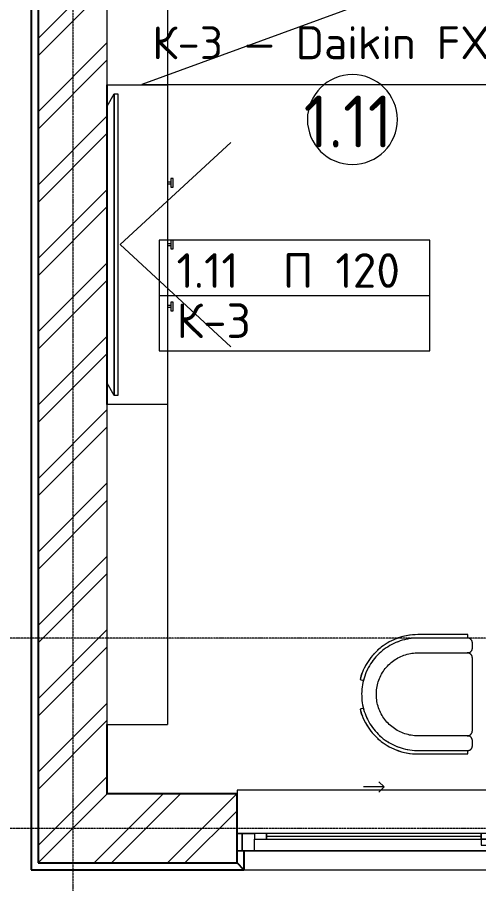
# Model space of a CAD drawing. Header units: millimetres. Extents: x -5016 to 22834, y -6019 to 18943.
# Drawn here: x -320 to 2347, y -320 to 4689 of the extents above; entities that cross this region are included whole.
import ezdxf
from ezdxf.enums import TextEntityAlignment as Align

# ---------------------------------------------------------------- set-up
doc = ezdxf.new("R2010")
doc.units = ezdxf.units.MM
doc.linetypes.add('Осевая 12-2-2', pattern=[16, 12, -2, 0, -2])
for name, color, linetype, lineweight in [('A-AREA-IDEN', 8, 'Continuous', 13), ('A-GLAZ', 8, 'Continuous', 13), ('A-WALL', 8, 'Continuous', 13), ('A-WALL-PATT', 8, 'Continuous', 13), ('I-FURN', 9, 'Continuous', 13), ('M-EQPM', 9, 'Continuous', 13), ('S-GRID', 8, 'Continuous', 13), ('АР_подложка', 8, 'Continuous', 13), ('ОВ_выноски', 7, 'Continuous', 18), ('ОВ_марки', 7, 'Continuous', 18)]:
    doc.layers.add(name, color=color, linetype=linetype, lineweight=lineweight)
doc.styles.add('GOST', font='isocpeur.ttf', dxfattribs={"width": 0.9})
doc.styles.add('GOST Common', font='GOST_Common.ttf', dxfattribs={"height": 300})
pattern_1 = [(45, (0, 0), (-212.132, 212.132), []), (45, (0, 100), (-212.132, 212.132), [])]

# ---------------------------------------------------------------- blocks, each defined once
blk = doc.blocks.new('INT 15 Тумба - INT 15 Тумба-1563786-Этаж 1 - Планировка')
at = {"layer": 'I-FURN'}
for p, q in [((-331.7, 180), (-381.7, 180)), ((-381.7, 180), (-381.7, 168)), ((-381.7, 168), (-331.7, 168)), ((-361.7, 171), (-361.7, 150)), ((-351.7, 150), (-351.7, 171)), ((-331.7, 168), (-331.7, 180)), ((25, 180), (-25, 180)), ((-25, 180), (-25, 168)), ((-25, 168), (25, 168)), ((-5, 171), (-5, 150)), ((5, 150), (5, 171)), ((25, 168), (25, 180)), ((381.7, 180), (331.7, 180)), ((331.7, 180), (331.7, 168)), ((331.7, 168), (381.7, 168)), ((351.7, 171), (351.7, 150)), ((361.7, 150), (361.7, 171)), ((381.7, 168), (381.7, 180)), ((925, 150), (-925, 150)), ((-925, 150), (-925, 148)), ((-361.7, 150), (-361.5, 150)), ((-361.7, 150), (-359.2, 150)), ((-354.2, 150), (-351.7, 150)), ((-351.8, 150), (-351.7, 150)), ((-5, 150), (-4.8, 150)), ((-5, 150), (-2.5, 150)), ((2.5, 150), (5, 150)), ((4.8, 150), (5, 150)), ((351.7, 150), (351.8, 150)), ((351.7, 150), (354.2, 150)), ((359.2, 150), (361.7, 150)), ((361.5, 150), (361.7, 150)), ((925, 148), (925, 150))]:
    blk.add_line(p, q, dxfattribs=at)
blk = doc.blocks.new('ТВ - Плоский экран1 - ТВ 60_ 2-1563836-Этаж 1 - Планировка')
at = {"layer": 'M-EQPM'}
for p, q in [((-3.9, 16.5), (-594.3, 655.4)), ((-3.9, 16.5), (586.5, 655.4)), ((-875.5, -18.5), (-875.5, 1.5)), ((-875.5, 1.5), (867.6, 1.5)), ((867.6, 1.5), (867.6, -18.5)), ((867.6, -18.5), (-875.5, -18.5)), ((-805.5, -58.5), (-875.5, -18.5)), ((-875.5, -18.5), (867.6, -18.5)), ((867.6, -18.5), (797.6, -58.5))]:
    blk.add_line(p, q, dxfattribs=at)
blk = doc.blocks.new('INT 20 Окно раздвижное 3ст - INT 20 Окно раздвижное 3ст 4200-3000 2-1568811-Этаж 1 - Планировка')
at = {"layer": 'A-GLAZ'}
for p, q in [((2060, 240), (-2060, 240)), ((-2100, 130), (-2000, 130)), ((-2070, 130), (-2100, 130)), ((-2070, 30), (-2070, 130)), ((-2000, 130), (-2070, 130)), ((-2070, 130), (-2070, 30)), ((-2000, 130), (-2070, 130)), ((-2070, 130), (-2070, 30)), ((-1930, 130), (-2000, 130)), ((-2000, 130), (-2000, 96.7)), ((-1930, 96.7), (-1930, 130)), ((-690, 130), (-1930, 130)), ((-1930, 130), (-1930, 96.7)), ((-1930, 113.3), (-690, 113.3)), ((-620, 130), (-690, 130)), ((-690, 130), (-690, 96.7)), ((-690, 96.7), (-690, 130)), ((-620, 96.7), (-620, 130)), ((-620, 130), (2100, 130)), ((2070, 130), (-620, 130)), ((2000, 130), (2000, 63.3)), ((2070, 130), (2000, 130)), ((2100, 130), (2070, 130)), ((2070, 130), (2070, 30)), ((2070, 30), (2070, 130)), ((2070, 30), (2070, 130)), ((-2000, 96.7), (-1930, 96.7)), ((-2000, 30), (-2000, 96.7)), ((-1930, 96.7), (-690, 96.7)), ((-620, 96.7), (-690, 96.7)), ((-690, 96.7), (-690, 63.3)), ((-690, 96.7), (-620, 96.7)), ((-690, 63.3), (-620, 63.3)), ((-620, 63.3), (-620, 96.7)), ((620, 96.7), (-620, 96.7)), ((-620, 96.7), (-620, 63.3)), ((-620, 80), (620, 80)), ((-620, 63.3), (620, 63.3)), ((690, 96.7), (620, 96.7)), ((620, 96.7), (620, 63.3)), ((620, 63.3), (620, 96.7)), ((620, 63.3), (690, 63.3)), ((690, 63.3), (620, 63.3)), ((620, 63.3), (620, 30)), ((690, 63.3), (690, 96.7)), ((690, 30), (690, 63.3)), ((1930, 63.3), (690, 63.3)), ((690, 63.3), (690, 30)), ((2000, 63.3), (1930, 63.3)), ((1930, 63.3), (1930, 30)), ((1930, 30), (1930, 63.3)), ((2000, 30), (2000, 63.3)), ((-2100, 30), (-2070, 30)), ((620, 30), (-2100, 30)), ((-2070, 30), (620, 30)), ((-2070, 30), (-2000, 30)), ((620, 30), (690, 30)), ((690, 46.7), (1930, 46.7)), ((690, 30), (1930, 30)), ((1930, 30), (2000, 30)), ((2100, 30), (2000, 30)), ((2000, 30), (2070, 30)), ((2000, 30), (2070, 30)), ((2070, 30), (2100, 30)), ((-2100, -200), (-2100, -220)), ((2100, -220), (2100, -200)), ((-2100, -220), (2100, -220)), ((1250, -240), (1280, -210)), ((1250, -240), (1280, -270)), ((1250, -240), (1370, -240))]:
    blk.add_line(p, q, dxfattribs=at)
blk = doc.blocks.new('INT 20 Откосы окон снаружи Прямоугольник - INT 20 Откосы окон снаружи Прямоугольник-1566572-Этаж 1 - Планировка')
at = {"layer": 'A-WALL', "lineweight": 25}
for p, q in [((-2076.7, 30), (-2076.7, -80)), ((2043.3, -80), (2043.3, 30))]:
    blk.add_line(p, q, dxfattribs=at)
blk = doc.blocks.new('Кресло 07 - Кресло 07-V13-Этаж 1 - Планировка')
at = {"layer": 'I-FURN'}
for p, q in [((-267, 276.3), (-298, 276.3)), ((210, 276.3), (-210, 276.3)), ((298, 276.3), (267, 276.3)), ((-325, 249.3), (-345, 249.3)), ((-345, 249.3), (-345, -38.7)), ((-325, 249.3), (-325, -38.7)), ((-240, -38.7), (-240, 249.3)), ((240, 249.3), (240, -38.7)), ((345, 249.3), (325, 249.3)), ((325, -38.7), (325, 249.3)), ((345, -38.7), (345, 249.3)), ((-103.8, -366.3), (-104.3, -368.1)), ((-104.3, -368.1), (-84.9, -373.1)), ((-103.8, -366.3), (-104.2, -367.6)), ((-84.9, -373.1), (-80, -353.7)), ((-84.9, -373.1), (-80, -353.7)), ((80, -353.7), (84.9, -373.1)), ((80, -353.7), (84.9, -373.1)), ((84.9, -373.1), (104.3, -368.1)), ((104.3, -368.1), (103.8, -366.3)), ((104.2, -367.6), (103.8, -366.3))]:
    blk.add_line(p, q, dxfattribs=at)
at = {"layer": 'I-FURN', "flags": 128}
for points in [[(-298, 276.3), (-299.1, 276.3), (-300.2, 276.2), (-301.2, 276.1), (-302.3, 276), (-303.4, 275.8), (-304.4, 275.5), (-305.5, 275.3), (-306.5, 274.9), (-307.5, 274.6), (-308.5, 274.2), (-309.5, 273.7), (-310.5, 273.3), (-311.4, 272.7), (-312.3, 272.2), (-313.2, 271.6), (-314.1, 271), (-315, 270.3), (-315.8, 269.6), (-316.6, 268.9), (-317.4, 268.1), (-318.1, 267.3), (-318.8, 266.5), (-319.5, 265.7), (-320.1, 264.8), (-320.7, 263.9), (-321.3, 263), (-321.8, 262), (-322.3, 261.1), (-322.8, 260.1), (-323.2, 259.1), (-323.5, 258.1), (-323.9, 257.1), (-324.2, 256), (-324.4, 255), (-324.6, 253.9), (-324.8, 252.8), (-324.9, 251.8), (-325, 250.7), (-325, 249.6), (-325, 249.3)], [(-240, 249.3), (-240, 250.4), (-240.1, 251.5), (-240.2, 252.5), (-240.3, 253.6), (-240.5, 254.7), (-240.8, 255.7), (-241.1, 256.8), (-241.4, 257.8), (-241.7, 258.8), (-242.1, 259.8), (-242.6, 260.8), (-243.1, 261.8), (-243.6, 262.7), (-244.1, 263.7), (-244.7, 264.6), (-245.3, 265.4), (-246, 266.3), (-246.7, 267.1), (-247.4, 267.9), (-248.2, 268.7), (-249, 269.4), (-249.8, 270.1), (-250.6, 270.8), (-251.5, 271.4), (-252.4, 272), (-253.3, 272.6), (-254.3, 273.1), (-255.2, 273.6), (-256.2, 274.1), (-257.2, 274.5), (-258.2, 274.9), (-259.3, 275.2), (-260.3, 275.5), (-261.4, 275.7), (-262.4, 275.9), (-263.5, 276.1), (-264.6, 276.2), (-265.6, 276.3), (-266.7, 276.3), (-267, 276.3)], [(-210, 276.3), (-211.2, 276.3), (-212.4, 276.2), (-213.6, 276.1), (-214.8, 275.9), (-216, 275.7), (-217.1, 275.5), (-218.3, 275.1), (-219.4, 274.8), (-220.6, 274.4), (-221.7, 273.9), (-222.8, 273.5), (-223.9, 272.9), (-224.9, 272.4), (-225.9, 271.7), (-226.9, 271.1), (-227.9, 270.4), (-228.9, 269.6), (-229.8, 268.9), (-230.7, 268.1), (-231.5, 267.2), (-232.3, 266.3), (-233.1, 265.4), (-233.9, 264.5), (-234.6, 263.5), (-235.2, 262.5), (-235.9, 261.5), (-236.5, 260.5), (-237, 259.4), (-237.5, 258.3), (-238, 257.2), (-238.4, 256.1), (-238.7, 254.9), (-239.1, 253.8), (-239.3, 252.6), (-239.6, 251.4), (-239.7, 250.2), (-239.9, 249), (-240, 247.8), (-240, 246.6)], [(-236.5, 260.5), (-237, 259.4), (-237.5, 258.3), (-238, 257.2), (-238.4, 256.1), (-238.7, 254.9), (-239.1, 253.8), (-239.3, 252.6), (-239.6, 251.4), (-239.7, 250.2), (-239.9, 249), (-240, 247.8), (-240, 246.6)], [(-225.9, 271.7), (-226.9, 271.1), (-227.9, 270.4), (-228.9, 269.6), (-229.8, 268.9), (-230.7, 268.1), (-231.5, 267.2), (-232.3, 266.3), (-233.1, 265.4), (-233.9, 264.5), (-234.6, 263.5), (-235.2, 262.5)], [(-210, 276.3), (-211.2, 276.3), (-212.4, 276.2), (-213.6, 276.1), (-214.8, 275.9), (-216, 275.7), (-217.1, 275.5), (-218.3, 275.1), (-219.4, 274.8), (-220.6, 274.4), (-221.7, 273.9), (-222.8, 273.5), (-223.9, 272.9)], [(240, 246.3), (240, 247.5), (239.9, 248.7), (239.8, 249.9), (239.6, 251.1), (239.4, 252.3), (239.1, 253.4), (238.8, 254.6), (238.5, 255.8), (238.1, 256.9), (237.6, 258), (237.1, 259.1), (236.6, 260.2), (236, 261.2), (235.4, 262.3), (234.8, 263.3), (234.1, 264.2), (233.3, 265.2), (232.6, 266.1), (231.7, 267), (230.9, 267.8), (230, 268.7), (229.1, 269.4), (228.2, 270.2), (227.2, 270.9), (226.2, 271.6), (225.2, 272.2), (224.1, 272.8), (223.1, 273.3), (222, 273.8), (220.9, 274.3), (219.7, 274.7), (218.6, 275.1), (217.4, 275.4), (216.3, 275.7), (215.1, 275.9), (213.9, 276.1), (212.7, 276.2), (211.5, 276.3), (210.3, 276.3), (210, 276.3)], [(224.1, 272.8), (223.1, 273.3), (222, 273.8), (220.9, 274.3), (219.7, 274.7), (218.6, 275.1), (217.4, 275.4), (216.3, 275.7), (215.1, 275.9), (213.9, 276.1), (212.7, 276.2), (211.5, 276.3), (210.3, 276.3), (210, 276.3)], [(235.4, 262.3), (234.8, 263.3), (234.1, 264.2), (233.3, 265.2), (232.6, 266.1), (231.7, 267), (230.9, 267.8), (230, 268.7), (229.1, 269.4), (228.2, 270.2), (227.2, 270.9), (226.2, 271.6)], [(240, 246.3), (240, 247.5), (239.9, 248.7), (239.8, 249.9), (239.6, 251.1), (239.4, 252.3), (239.1, 253.4), (238.8, 254.6), (238.5, 255.8), (238.1, 256.9), (237.6, 258), (237.1, 259.1), (236.6, 260.2)], [(267, 276.3), (265.9, 276.3), (264.8, 276.2), (263.8, 276.1), (262.7, 276), (261.6, 275.8), (260.6, 275.5), (259.5, 275.3), (258.5, 274.9), (257.5, 274.6), (256.5, 274.2), (255.5, 273.7), (254.5, 273.3), (253.6, 272.7), (252.7, 272.2), (251.8, 271.6), (250.9, 271), (250, 270.3), (249.2, 269.6), (248.4, 268.9), (247.6, 268.1), (246.9, 267.3), (246.2, 266.5), (245.5, 265.7), (244.9, 264.8), (244.3, 263.9), (243.7, 263), (243.2, 262), (242.7, 261.1), (242.2, 260.1), (241.8, 259.1), (241.5, 258.1), (241.1, 257.1), (240.8, 256), (240.6, 255), (240.4, 253.9), (240.2, 252.8), (240.1, 251.8), (240, 250.7), (240, 249.6), (240, 249.3)], [(325, 249.3), (325, 250.4), (324.9, 251.5), (324.8, 252.5), (324.7, 253.6), (324.5, 254.7), (324.2, 255.7), (323.9, 256.8), (323.6, 257.8), (323.3, 258.8), (322.9, 259.8), (322.4, 260.8), (321.9, 261.8), (321.4, 262.7), (320.9, 263.7), (320.3, 264.6), (319.7, 265.4), (319, 266.3), (318.3, 267.1), (317.6, 267.9), (316.8, 268.7), (316, 269.4), (315.2, 270.1), (314.4, 270.8), (313.5, 271.4), (312.6, 272), (311.7, 272.6), (310.7, 273.1), (309.8, 273.6), (308.8, 274.1), (307.8, 274.5), (306.8, 274.9), (305.7, 275.2), (304.7, 275.5), (303.6, 275.7), (302.6, 275.9), (301.5, 276.1), (300.4, 276.2), (299.4, 276.3), (298.3, 276.3), (298, 276.3)], [(-325, -38.7), (-324.7, -51.7), (-324, -64.7), (-322.7, -77.6), (-320.8, -90.5), (-318.5, -103.3), (-315.7, -115.9), (-312.3, -128.5), (-308.5, -140.9), (-304.2, -153.2), (-299.3, -165.2), (-294, -177.1), (-288.3, -188.8), (-282, -200.2), (-275.4, -211.3), (-268.2, -222.2), (-260.7, -232.8), (-252.7, -243), (-244.3, -253), (-235.6, -262.6), (-226.4, -271.8), (-216.9, -280.7), (-207.1, -289.2), (-196.9, -297.3), (-186.4, -304.9), (-175.6, -312.2), (-164.5, -319), (-153.2, -325.3), (-141.6, -331.2), (-129.8, -336.6), (-117.8, -341.6), (-105.6, -346.1), (-93.2, -350), (-80.7, -353.5), (-68, -356.5), (-55.2, -359), (-42.4, -360.9), (-29.5, -362.3), (-16.5, -363.3), (-3.5, -363.7), (9.5, -363.5), (22.5, -362.9), (35.4, -361.7), (48.3, -360.1), (61.1, -357.9), (73.8, -355.2), (86.4, -352), (98.9, -348.3), (111.2, -344.1), (123.3, -339.4), (135.2, -334.2), (147, -328.6), (158.4, -322.5), (169.7, -315.9), (180.6, -308.9), (191.3, -301.4), (201.6, -293.6), (211.6, -285.3), (221.3, -276.7), (230.7, -267.6), (239.7, -258.2), (248.2, -248.5), (256.4, -238.4), (264.2, -227.9), (271.6, -217.2), (278.5, -206.2), (285, -195), (291, -183.4), (296.5, -171.7), (301.6, -159.7), (306.2, -147.6), (310.3, -135.2), (313.9, -122.7), (317.1, -110.1), (319.7, -97.4), (321.7, -84.5), (323.3, -71.6), (324.4, -58.7), (324.9, -45.7), (325, -38.7)], [(240, -38.7), (239.8, -48.3), (239.2, -57.9), (238.3, -67.4), (236.9, -76.9), (235.2, -86.4), (233.1, -95.7), (230.7, -105), (227.8, -114.2), (224.6, -123.2), (221.1, -132.1), (217.1, -140.9), (212.9, -149.5), (208.3, -157.9), (203.3, -166.2), (198.1, -174.2), (192.5, -182), (186.6, -189.6), (180.4, -196.9), (174, -204), (167.2, -210.8), (160.2, -217.4), (152.9, -223.7), (145.4, -229.6), (137.6, -235.3), (129.7, -240.6), (121.5, -245.7), (113.1, -250.4), (104.6, -254.7), (95.8, -258.7), (87, -262.4), (78, -265.7), (68.8, -268.6), (59.6, -271.2), (50.2, -273.4), (40.8, -275.2), (31.3, -276.6), (21.8, -277.7), (12.2, -278.4), (2.6, -278.7), (-7, -278.6), (-16.6, -278.1), (-26.2, -277.3), (-35.7, -276), (-45.1, -274.4), (-54.5, -272.4), (-63.8, -270), (-73, -267.3), (-82.1, -264.2), (-91.1, -260.7), (-99.9, -256.9), (-108.5, -252.7), (-117, -248.2), (-125.3, -243.4), (-133.4, -238.2), (-141.2, -232.7), (-148.9, -226.9), (-156.3, -220.8), (-163.5, -214.4), (-170.4, -207.7), (-177, -200.8), (-183.3, -193.6), (-189.4, -186.1), (-195.1, -178.4), (-200.5, -170.5), (-205.7, -162.4), (-210.4, -154.1), (-214.9, -145.6), (-219, -136.9), (-222.7, -128.1), (-226.1, -119.1), (-229.2, -110), (-231.8, -100.8), (-234.1, -91.4), (-236.1, -82), (-237.6, -72.6), (-238.8, -63), (-239.5, -53.5), (-239.9, -43.9), (-240, -38.7)], [(-104.2, -367.6), (-94.6, -370.5), (-84.9, -373.1)], [(84.9, -373.1), (94.6, -370.5), (104.2, -367.6)]]:
    blk.add_lwpolyline(points, dxfattribs=at)
at = {"layer": 'I-FURN'}
for radius, start, end in [(345, 180, 190.5909), (345, 180, 255.75), (345, 180, 190.5909), (345, 284.25, 0), (345, 349.4091, 360), (345, 349.4091, 0), (325, 190.1935, 190.8214), (325, 349.1786, 349.8065), (345, 194.1112, 201.1821), (345, 194.1112, 201.1821), (325, 199.6431, 202.031), (325, 337.969, 340.3569), (345, 338.8179, 345.8888), (345, 338.8179, 345.8888), (345, 205.4001, 211.7739), (345, 205.4001, 211.7739), (325, 201.1546, 201.4937), (345, 328.2261, 334.5999), (345, 328.2261, 334.5999), (325, 338.5063, 338.8454), (325, 338.5063, 338.8454), (325, 211.0587, 212.9788), (345, 216.2859, 222.3662), (345, 216.2859, 222.3662), (325, 211.7327, 212.0464), (345, 317.6338, 323.7141), (345, 317.6338, 323.7141), (325, 327.0212, 328.9413), (325, 327.9763, 328.2673), (325, 327.9536, 328.2673), (325, 221.8669, 223.9461), (325, 222.3116, 222.6041), (325, 222.3116, 222.6041), (345, 227.0373, 232.9592), (345, 227.0373, 232.9592), (325, 232.0054, 235.0213), (325, 232.8913, 233.4927), (325, 232.8913, 233.4927), (325, 305.0275, 307.6539), (325, 306.6837, 307.1087), (345, 307.0408, 312.9627), (345, 307.0408, 312.9627), (325, 316.0539, 318.1331), (325, 317.3959, 317.6884), (325, 317.3959, 317.6884), (345, 237.7277, 243.5531), (345, 237.7277, 243.5531), (325, 243.4423, 245.8898), (325, 294.2075, 296.2306), (345, 296.4469, 302.2723), (345, 296.4469, 302.2723), (345, 248.3852, 252.4266), (345, 248.3852, 252.4266), (325, 254.5657, 255.75), (325, 284.25, 285.9245), (345, 287.5734, 291.6148), (345, 287.5734, 291.6148)]:
    blk.add_arc((0, -38.7), radius, start, end, dxfattribs=at)
blk = doc.blocks.new('INT 18 Шкаф - INT 18 Шкаф-1566336-Этаж 1 - Планировка')
at = {"layer": 'I-FURN'}
for p, q in [((-925, -2), (-925, -350)), ((-925, -2), (925, -2)), ((925, -350), (925, -2)), ((925, -350), (-925, -350))]:
    blk.add_line(p, q, dxfattribs=at)
blk = doc.blocks.new('INT Марка помещения - Номер помещения _ Площадь _ Имя-1615504-Этаж 1 - Планировка')
at = {"layer": 'A-AREA-IDEN'}
for start, end in [(360, 180), (180, 360)]:
    blk.add_arc((0, 0), 2.6, start, end, dxfattribs=at)
blk = doc.blocks.new('АР_План_1_этажа')
at = {"layer": 'A-WALL-PATT', "lineweight": 9}
h = blk.add_hatch(dxfattribs=at)
h.set_pattern_fill('FP_1', color=256, style=0, pattern_type=2)
h.set_pattern_definition(pattern_1)
h.paths.add_polyline_path([(2368.2, 4472.6), (2368.2, 11372.6), (1968.2, 11372.6), (1968.2, 4472.6)])
h.paths.add_polyline_path([(2368.2, 12372.6), (2368.2, 17022.6), (1968.2, 17022.6), (1968.2, 12372.6)])
h.paths.add_polyline_path([(2368.2, 18022.6), (2368.2, 18272.6), (1968.2, 18272.6), (1968.2, 18022.6)])
h = blk.add_hatch(dxfattribs=at)
h.set_pattern_fill('FP_1', color=256, style=0, pattern_type=2)
h.set_pattern_definition(pattern_1)
h.paths.add_polyline_path([(8468.2, 4472.6), (8468.2, 4872.6), (7318.2, 4872.6), (7318.2, 4472.6), (7709.2, 4472.6)])
h.paths.add_polyline_path([(3118.2, 4472.6), (3118.2, 4872.6), (2368.2, 4872.6), (2368.2, 4472.6)])
at = {"layer": 'A-WALL', "lineweight": 25}
for p, q in [((1928.2, 11412.6), (1928.2, 4432.6)), ((1968.2, 11372.6), (1968.2, 4472.6)), ((2368.2, 7122.6), (2368.2, 8972.6)), ((2368.2, 4872.6), (2368.2, 5272.6)), ((3118.2, 4872.6), (2368.2, 4872.6)), ((3118.2, 4472.6), (3118.2, 4872.6)), ((1968.2, 4472.6), (3118.2, 4472.6)), ((3158.2, 4432.6), (3118.2, 4472.6)), ((1928.2, 4432.6), (3158.2, 4432.6))]:
    blk.add_line(p, q, dxfattribs=at)
at = {"layer": 'S-GRID', "color": 251, "linetype": 'Осевая 12-2-2', "true_color": 0x646464}
for p, q in [((2168.2, 22574.8), (2168.2, -1346.2)), ((23375.6, 5772.6), (-1176.1, 5772.6)), ((23375.6, 4672.6), (-1176.1, 4672.6))]:
    blk.add_line(p, q, dxfattribs=at)
at = {"layer": 'A-AREA-IDEN', "xscale": 99.99999999999993, "yscale": 99.99999999999993, "zscale": 99.99999999999993}
blk.add_blockref('INT Марка помещения - Номер помещения _ Площадь _ Имя-1615504-Этаж 1 - Планировка', (3784.9, 8770.9), dxfattribs=at)
at = {"layer": 'A-GLAZ', "rotation": 180}
blk.add_blockref('INT 20 Окно раздвижное 3ст - INT 20 Окно раздвижное 3ст 4200-3000 2-1568811-Этаж 1 - Планировка', (5218.2, 4672.6), dxfattribs=at)
at = {"layer": 'A-WALL', "lineweight": 25, "rotation": 180}
blk.add_blockref('INT 20 Откосы окон снаружи Прямоугольник - INT 20 Откосы окон снаружи Прямоугольник-1566572-Этаж 1 - Планировка', (5201.4, 4462.6), dxfattribs=at)
at = {"layer": 'I-FURN'}
for name, p, rotation in [('INT 18 Шкаф - INT 18 Шкаф-1566336-Этаж 1 - Планировка', (2718.2, 9897.6), 270.0000000000001), ('INT 15 Тумба - INT 15 Тумба-1563786-Этаж 1 - Планировка', (2568.2, 8047.6), 269.9999999999989), ('INT 18 Шкаф - INT 18 Шкаф-1566336-Этаж 1 - Планировка', (2718.2, 6197.6), 270.0000000000001), ('Кресло 07 - Кресло 07-V13-Этаж 1 - Планировка', (4201.9, 5447.6), 269.9999999999995)]:
    blk.add_blockref(name, p, dxfattribs=dict(at, rotation=rotation))
at = {"layer": 'M-EQPM', "rotation": 269.9999999999985}
blk.add_blockref('ТВ - Плоский экран1 - ТВ 60_ 2-1563836-Этаж 1 - Планировка', (2426.7, 8043.7), dxfattribs=at)
at = {"layer": 'A-AREA-IDEN', "insert": (3503, 8909.7), "char_height": 300, "width": 689.451, "attachment_point": 1, "style": 'GOST Common'}
blk.add_mtext('1.11', dxfattribs=at)

msp = doc.modelspace()

# ---------------------------------------------------------------- block references
at = {"layer": 'АР_подложка'}
msp.add_blockref('АР_План_1_этажа', (-2168, -4673), dxfattribs=at)

# ---------------------------------------------------------------- next in the draw order: linework, layer by layer
at = {"layer": 'ОВ_выноски'}
for points in [[(3950, 5600), (400, 4300)], [(400, 4300), (4760.8, 4300)]]:
    msp.add_lwpolyline(points, dxfattribs=at)
at = {"layer": 'ОВ_марки'}
msp.add_lwpolyline([(500, 2760), (2064, 2760), (2064, 3400), (500, 3400)], close=True, dxfattribs=at)
msp.add_lwpolyline([(500, 3080), (2064, 3080)], dxfattribs=at)

# ---------------------------------------------------------------- next in the draw order: texts
at = {"layer": 'ОВ_марки', "style": 'GOST'}
msp.add_text('К-3 — Daikin FXDQ, 3,6 кВт, 600 м³/ч', height=190, dxfattribs=at).set_placement((460, 4390), align=Align.BOTTOM_LEFT)
for s, p in [('1.11  П 120', (600, 3225)), ('К-3', (600, 2935))]:
    msp.add_text(s, height=200, dxfattribs=at).set_placement(p, align=Align.MIDDLE_LEFT)

doc.saveas('drawing.dxf')
